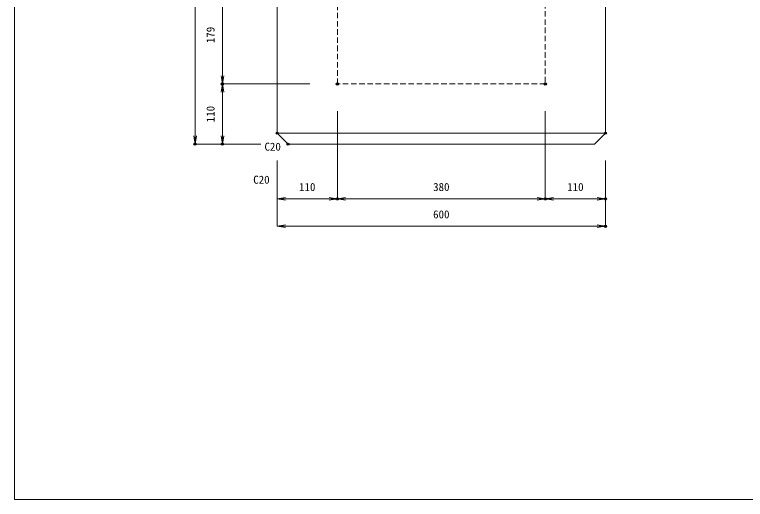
# Model space of a CAD drawing. Units: millimetres, scale not verified. Extents: x -4361 to 3886, y -3247 to 3513.
# Drawn here: x -1446 to -110, y 673 to 1558 of the extents above; entities that cross this region are included whole.
import ezdxf
from ezdxf.enums import TextEntityAlignment as Align

# ---------------------------------------------------------------- set-up
doc = ezdxf.new("R2010")
doc.units = ezdxf.units.MM
doc.header["$LTSCALE"] = 20
doc.header["$PDMODE"] = 32
doc.header["$PDSIZE"] = 4
doc.linetypes.add('USER1', pattern=[0.75, 0.5, -0.25])
for name, color, linetype, lineweight in [('0-1_TITLE', 7, 'Continuous', 18), ('0-3_KIJUN', 7, 'Continuous', 18), ('0-5_SUNPO', 3, 'Continuous', 18), ('0-7_KATAWAKU', 3, 'Continuous', 18), ('0-9__0-0_0', 7, 'Continuous', 18)]:
    doc.layers.add(name, color=color, linetype=linetype, lineweight=lineweight)
doc.layers.add('0-A__0-2_DEFPOINTS', color=7, linetype='Continuous')
doc.styles.add('ＭＳ ゴシック', font='')
doc.styles.get('ＭＳ ゴシック').set_extended_font_data('MS Gothic')

# ---------------------------------------------------------------- blocks, each defined once
blk = doc.blocks.new('_OPEN')
at = {"layer": '0-9__0-0_0'}
blk.add_line((0, 0), (-1, 0), dxfattribs=at)
blk.add_lwpolyline([(-1, 0.167), (0, 0), (-1, -0.167)], dxfattribs=at)
blk = doc.blocks.new('_D2')
at = {"layer": '0-5_SUNPO'}
for p, q in [((590.02, 894.93), (590.02, 734.93)), ((480.02, 804.93), (480.02, 734.93)), ((495.02, 734.93), (575.02, 734.93))]:
    blk.add_line(p, q, dxfattribs=at)
at = {"layer": '0-A__0-2_DEFPOINTS'}
for p in [(590.02, 944.93), (480.02, 854.93), (590.02, 734.93)]:
    blk.add_point(p, dxfattribs=at)
at = {"layer": '0-5_SUNPO', "xscale": 15, "yscale": 15, "rotation": 180}
blk.add_blockref('_OPEN', (480.02, 734.93), dxfattribs=at)
at = {"layer": '0-5_SUNPO', "xscale": 15, "yscale": 15}
blk.add_blockref('_OPEN', (590.02, 734.93), dxfattribs=at)
at = {"layer": '0-5_SUNPO', "color": 7, "style": 'ＭＳ ゴシック'}
blk.add_text('110', height=14.66, dxfattribs=at).set_placement((520.02, 744.93), align=Align.BOTTOM_LEFT)
blk = doc.blocks.new('_D3')
at = {"layer": '0-5_SUNPO'}
for p, q in [((590.02, 894.93), (590.02, 734.93)), ((970.02, 894.93), (970.02, 734.93)), ((605.02, 734.93), (955.02, 734.93))]:
    blk.add_line(p, q, dxfattribs=at)
at = {"layer": '0-A__0-2_DEFPOINTS'}
for p in [(590.02, 944.93), (970.02, 944.93), (970.02, 734.93)]:
    blk.add_point(p, dxfattribs=at)
at = {"layer": '0-5_SUNPO', "xscale": 15, "yscale": 15, "rotation": 180}
blk.add_blockref('_OPEN', (590.02, 734.93), dxfattribs=at)
at = {"layer": '0-5_SUNPO', "xscale": 15, "yscale": 15}
blk.add_blockref('_OPEN', (970.02, 734.93), dxfattribs=at)
at = {"layer": '0-5_SUNPO', "color": 7, "style": 'ＭＳ ゴシック'}
blk.add_text('380', height=14.66, dxfattribs=at).set_placement((765.02, 744.93), align=Align.BOTTOM_LEFT)
blk = doc.blocks.new('_D4')
at = {"layer": '0-5_SUNPO'}
for p, q in [((970.02, 894.93), (970.02, 734.93)), ((1080.02, 804.93), (1080.02, 734.93)), ((985.02, 734.93), (1065.02, 734.93))]:
    blk.add_line(p, q, dxfattribs=at)
at = {"layer": '0-A__0-2_DEFPOINTS'}
for p in [(970.02, 944.93), (1080.02, 854.93), (1080.02, 734.93)]:
    blk.add_point(p, dxfattribs=at)
at = {"layer": '0-5_SUNPO', "xscale": 15, "yscale": 15, "rotation": 180}
blk.add_blockref('_OPEN', (970.02, 734.93), dxfattribs=at)
at = {"layer": '0-5_SUNPO', "xscale": 15, "yscale": 15}
blk.add_blockref('_OPEN', (1080.02, 734.93), dxfattribs=at)
at = {"layer": '0-5_SUNPO', "color": 7, "style": 'ＭＳ ゴシック'}
blk.add_text('110', height=14.66, dxfattribs=at).set_placement((1010.02, 744.93), align=Align.BOTTOM_LEFT)
blk = doc.blocks.new('_D5')
at = {"layer": '0-5_SUNPO'}
for p, q in [((480.02, 804.93), (480.02, 684.93)), ((1080.02, 804.93), (1080.02, 684.93)), ((495.02, 684.93), (1065.02, 684.93))]:
    blk.add_line(p, q, dxfattribs=at)
at = {"layer": '0-A__0-2_DEFPOINTS'}
for p in [(480.02, 854.93), (1080.02, 854.93), (1080.02, 684.93)]:
    blk.add_point(p, dxfattribs=at)
at = {"layer": '0-5_SUNPO', "xscale": 15, "yscale": 15, "rotation": 180}
blk.add_blockref('_OPEN', (480.02, 684.93), dxfattribs=at)
at = {"layer": '0-5_SUNPO', "xscale": 15, "yscale": 15}
blk.add_blockref('_OPEN', (1080.02, 684.93), dxfattribs=at)
at = {"layer": '0-5_SUNPO', "color": 7, "style": 'ＭＳ ゴシック'}
blk.add_text('600', height=14.66, dxfattribs=at).set_placement((765.02, 694.93), align=Align.BOTTOM_LEFT)
blk = doc.blocks.new('_D13')
at = {"layer": '0-7_KATAWAKU'}
for p, q in [((590.02, 894.93), (590.02, 734.93)), ((480.02, 804.93), (480.02, 734.93)), ((495.02, 734.93), (575.02, 734.93))]:
    blk.add_line(p, q, dxfattribs=at)
at = {"layer": '0-A__0-2_DEFPOINTS'}
for p in [(590.02, 944.93), (480.02, 854.93), (590.02, 734.93)]:
    blk.add_point(p, dxfattribs=at)
at = {"layer": '0-7_KATAWAKU', "xscale": 15, "yscale": 15, "rotation": 180}
blk.add_blockref('_OPEN', (480.02, 734.93), dxfattribs=at)
at = {"layer": '0-7_KATAWAKU', "xscale": 15, "yscale": 15}
blk.add_blockref('_OPEN', (590.02, 734.93), dxfattribs=at)
at = {"layer": '0-7_KATAWAKU', "color": 7, "style": 'ＭＳ ゴシック'}
blk.add_text('110', height=14.66, dxfattribs=at).set_placement((520.02, 744.93), align=Align.BOTTOM_LEFT)
blk = doc.blocks.new('_D14')
at = {"layer": '0-7_KATAWAKU'}
for p, q in [((590.02, 894.93), (590.02, 734.93)), ((970.02, 894.93), (970.02, 734.93)), ((605.02, 734.93), (955.02, 734.93))]:
    blk.add_line(p, q, dxfattribs=at)
at = {"layer": '0-A__0-2_DEFPOINTS'}
for p in [(590.02, 944.93), (970.02, 944.93), (970.02, 734.93)]:
    blk.add_point(p, dxfattribs=at)
at = {"layer": '0-7_KATAWAKU', "xscale": 15, "yscale": 15, "rotation": 180}
blk.add_blockref('_OPEN', (590.02, 734.93), dxfattribs=at)
at = {"layer": '0-7_KATAWAKU', "xscale": 15, "yscale": 15}
blk.add_blockref('_OPEN', (970.02, 734.93), dxfattribs=at)
at = {"layer": '0-7_KATAWAKU', "color": 7, "style": 'ＭＳ ゴシック'}
blk.add_text('380', height=14.66, dxfattribs=at).set_placement((765.02, 744.93), align=Align.BOTTOM_LEFT)
blk = doc.blocks.new('_D15')
at = {"layer": '0-7_KATAWAKU'}
for p, q in [((970.02, 894.93), (970.02, 734.93)), ((1080.02, 804.93), (1080.02, 734.93)), ((985.02, 734.93), (1065.02, 734.93))]:
    blk.add_line(p, q, dxfattribs=at)
at = {"layer": '0-A__0-2_DEFPOINTS'}
for p in [(970.02, 944.93), (1080.02, 854.93), (1080.02, 734.93)]:
    blk.add_point(p, dxfattribs=at)
at = {"layer": '0-7_KATAWAKU', "xscale": 15, "yscale": 15, "rotation": 180}
blk.add_blockref('_OPEN', (970.02, 734.93), dxfattribs=at)
at = {"layer": '0-7_KATAWAKU', "xscale": 15, "yscale": 15}
blk.add_blockref('_OPEN', (1080.02, 734.93), dxfattribs=at)
at = {"layer": '0-7_KATAWAKU', "color": 7, "style": 'ＭＳ ゴシック'}
blk.add_text('110', height=14.66, dxfattribs=at).set_placement((1010.02, 744.93), align=Align.BOTTOM_LEFT)
blk = doc.blocks.new('_D16')
at = {"layer": '0-7_KATAWAKU'}
for p, q in [((480.02, 804.93), (480.02, 684.93)), ((1080.02, 804.93), (1080.02, 684.93)), ((495.02, 684.93), (1065.02, 684.93))]:
    blk.add_line(p, q, dxfattribs=at)
at = {"layer": '0-A__0-2_DEFPOINTS'}
for p in [(480.02, 854.93), (1080.02, 854.93), (1080.02, 684.93)]:
    blk.add_point(p, dxfattribs=at)
at = {"layer": '0-7_KATAWAKU', "xscale": 15, "yscale": 15, "rotation": 180}
blk.add_blockref('_OPEN', (480.02, 684.93), dxfattribs=at)
at = {"layer": '0-7_KATAWAKU', "xscale": 15, "yscale": 15}
blk.add_blockref('_OPEN', (1080.02, 684.93), dxfattribs=at)
at = {"layer": '0-7_KATAWAKU', "color": 7, "style": 'ＭＳ ゴシック'}
blk.add_text('600', height=14.66, dxfattribs=at).set_placement((765.02, 694.93), align=Align.BOTTOM_LEFT)
blk = doc.blocks.new('_D22')
at = {"layer": '0-5_SUNPO'}
for p, q in [((730.02, 1123.93), (380.02, 1123.93)), ((380.02, 1108.93), (380.02, 959.93)), ((540.02, 944.93), (380.02, 944.93))]:
    blk.add_line(p, q, dxfattribs=at)
at = {"layer": '0-A__0-2_DEFPOINTS'}
for p in [(780.02, 1123.93), (380.02, 944.93), (590.02, 944.93)]:
    blk.add_point(p, dxfattribs=at)
at = {"layer": '0-5_SUNPO', "xscale": 15, "yscale": 15}
for p, rotation in [((380.02, 1123.93), 90), ((380.02, 944.93), 270)]:
    blk.add_blockref('_OPEN', p, dxfattribs=dict(at, rotation=rotation))
at = {"layer": '0-5_SUNPO', "color": 7, "style": 'ＭＳ ゴシック'}
blk.add_text('179', height=14.66, rotation=90, dxfattribs=at).set_placement((370.02, 1019.43), align=Align.BOTTOM_LEFT)
blk = doc.blocks.new('_D23')
at = {"layer": '0-5_SUNPO'}
for p, q in [((540.02, 944.93), (380.02, 944.93)), ((380.02, 929.93), (380.02, 849.93)), ((450.02, 834.93), (380.02, 834.93))]:
    blk.add_line(p, q, dxfattribs=at)
at = {"layer": '0-A__0-2_DEFPOINTS'}
for p in [(590.02, 944.93), (380.02, 834.93), (500.02, 834.93)]:
    blk.add_point(p, dxfattribs=at)
at = {"layer": '0-5_SUNPO', "xscale": 15, "yscale": 15}
for p, rotation in [((380.02, 944.93), 90), ((380.02, 834.93), 270)]:
    blk.add_blockref('_OPEN', p, dxfattribs=dict(at, rotation=rotation))
at = {"layer": '0-5_SUNPO', "color": 7, "style": 'ＭＳ ゴシック'}
blk.add_text('110', height=14.66, rotation=90, dxfattribs=at).set_placement((370.02, 874.93), align=Align.BOTTOM_LEFT)
blk = doc.blocks.new('_D28')
at = {"layer": '0-7_KATAWAKU'}
for p, q in [((730.02, 1123.93), (380.02, 1123.93)), ((380.02, 1108.93), (380.02, 959.93)), ((540.02, 944.93), (380.02, 944.93))]:
    blk.add_line(p, q, dxfattribs=at)
at = {"layer": '0-A__0-2_DEFPOINTS'}
for p in [(780.02, 1123.93), (380.02, 944.93), (590.02, 944.93)]:
    blk.add_point(p, dxfattribs=at)
at = {"layer": '0-7_KATAWAKU', "xscale": 15, "yscale": 15}
for p, rotation in [((380.02, 1123.93), 90), ((380.02, 944.93), 270)]:
    blk.add_blockref('_OPEN', p, dxfattribs=dict(at, rotation=rotation))
at = {"layer": '0-7_KATAWAKU', "color": 7, "style": 'ＭＳ ゴシック'}
blk.add_text('179', height=14.66, rotation=90, dxfattribs=at).set_placement((370.02, 1019.43), align=Align.BOTTOM_LEFT)
blk = doc.blocks.new('_D29')
at = {"layer": '0-7_KATAWAKU'}
for p, q in [((540.02, 944.93), (380.02, 944.93)), ((380.02, 929.93), (380.02, 849.93)), ((450.02, 834.93), (380.02, 834.93))]:
    blk.add_line(p, q, dxfattribs=at)
at = {"layer": '0-A__0-2_DEFPOINTS'}
for p in [(590.02, 944.93), (380.02, 834.93), (500.02, 834.93)]:
    blk.add_point(p, dxfattribs=at)
at = {"layer": '0-7_KATAWAKU', "xscale": 15, "yscale": 15}
for p, rotation in [((380.02, 944.93), 90), ((380.02, 834.93), 270)]:
    blk.add_blockref('_OPEN', p, dxfattribs=dict(at, rotation=rotation))
at = {"layer": '0-7_KATAWAKU', "color": 7, "style": 'ＭＳ ゴシック'}
blk.add_text('110', height=14.66, rotation=90, dxfattribs=at).set_placement((370.02, 874.93), align=Align.BOTTOM_LEFT)
blk = doc.blocks.new('_D30')
at = {"layer": '0-7_KATAWAKU'}
for p, q in [((430.02, 1718.93), (330.02, 1718.93)), ((330.02, 1703.93), (330.02, 849.93)), ((450.02, 834.93), (330.02, 834.93))]:
    blk.add_line(p, q, dxfattribs=at)
at = {"layer": '0-A__0-2_DEFPOINTS'}
for p in [(480.02, 1718.93), (330.02, 834.93), (500.02, 834.93)]:
    blk.add_point(p, dxfattribs=at)
at = {"layer": '0-7_KATAWAKU', "xscale": 15, "yscale": 15}
for p, rotation in [((330.02, 1718.93), 90), ((330.02, 834.93), 270)]:
    blk.add_blockref('_OPEN', p, dxfattribs=dict(at, rotation=rotation))
at = {"layer": '0-7_KATAWAKU', "color": 7, "style": 'ＭＳ ゴシック'}
blk.add_text('884', height=14.66, rotation=90, dxfattribs=at).set_placement((320.02, 1261.93), align=Align.BOTTOM_LEFT)
blk = doc.blocks.new('_D48')
at = {"layer": '0-5_SUNPO'}
for p, q in [((430.02, 1718.93), (330.02, 1718.93)), ((330.02, 849.93), (330.02, 1703.93)), ((450.02, 834.93), (330.02, 834.93))]:
    blk.add_line(p, q, dxfattribs=at)
at = {"layer": '0-A__0-2_DEFPOINTS'}
for p in [(330.02, 1718.93), (480.02, 1718.93), (500.02, 834.93)]:
    blk.add_point(p, dxfattribs=at)
at = {"layer": '0-5_SUNPO', "xscale": 15, "yscale": 15}
for p, rotation in [((330.02, 1718.93), 90), ((330.02, 834.93), 270)]:
    blk.add_blockref('_OPEN', p, dxfattribs=dict(at, rotation=rotation))
at = {"layer": '0-5_SUNPO', "color": 7, "style": 'ＭＳ ゴシック'}
blk.add_text('884', height=14.66, rotation=90, dxfattribs=at).set_placement((320.02, 1261.93), align=Align.BOTTOM_LEFT)

msp = doc.modelspace()

# ---------------------------------------------------------------- linework, layer by layer
at = {"layer": '0-1_TITLE', "color": 2}
msp.add_lwpolyline([(-1445.68, 672.54), (2444.32, 672.54), (2444.32, 3512.54), (-1445.68, 3512.54)], close=True, dxfattribs=at)
at = {"layer": '0-3_KIJUN'}
msp.add_line((-365.97, 1341.58), (-965.97, 1341.58), dxfattribs=at)
msp.add_lwpolyline([(-515.97, 1889.58), (-515.97, 2149.58), (-428.97, 2149.58), (-425.97, 2205.58), (-365.97, 2205.58), (-365.97, 1341.58), (-385.97, 1321.58), (-945.97, 1321.58), (-965.97, 1341.58), (-965.97, 2205.58), (-905.97, 2205.58), (-902.97, 2149.58), (-815.97, 2149.58), (-815.97, 1889.58), (-810.97, 1755.58)], dxfattribs=at)
at = {"layer": '0-3_KIJUN', "linetype": 'USER1'}
msp.add_lwpolyline([(-475.97, 2149.58), (-475.97, 1431.58), (-855.97, 1431.58), (-855.97, 2149.58)], dxfattribs=at)

# ---------------------------------------------------------------- block references
at = {"layer": '0-5_SUNPO'}
for name in ['_D48', '_D22', '_D23', '_D2', '_D3', '_D4', '_D5']:
    msp.add_blockref(name, (-1445.98, 486.65), dxfattribs=at)
at = {"layer": '0-7_KATAWAKU'}
for name in ['_D30', '_D28', '_D29', '_D13', '_D14', '_D15', '_D16']:
    msp.add_blockref(name, (-1445.98, 486.65), dxfattribs=at)

# ---------------------------------------------------------------- texts
at = {"layer": '0-5_SUNPO', "color": 7, "style": 'ＭＳ ゴシック'}
msp.add_text('C20', height=14.66, dxfattribs=at).set_placement((-989.11, 1305.26), align=Align.BOTTOM_LEFT)
at = {"layer": '0-7_KATAWAKU', "color": 7, "style": 'ＭＳ ゴシック'}
msp.add_text('C20', height=14.66, dxfattribs=at).set_placement((-1009.67, 1244.93), align=Align.BOTTOM_LEFT)

doc.saveas('drawing.dxf')
